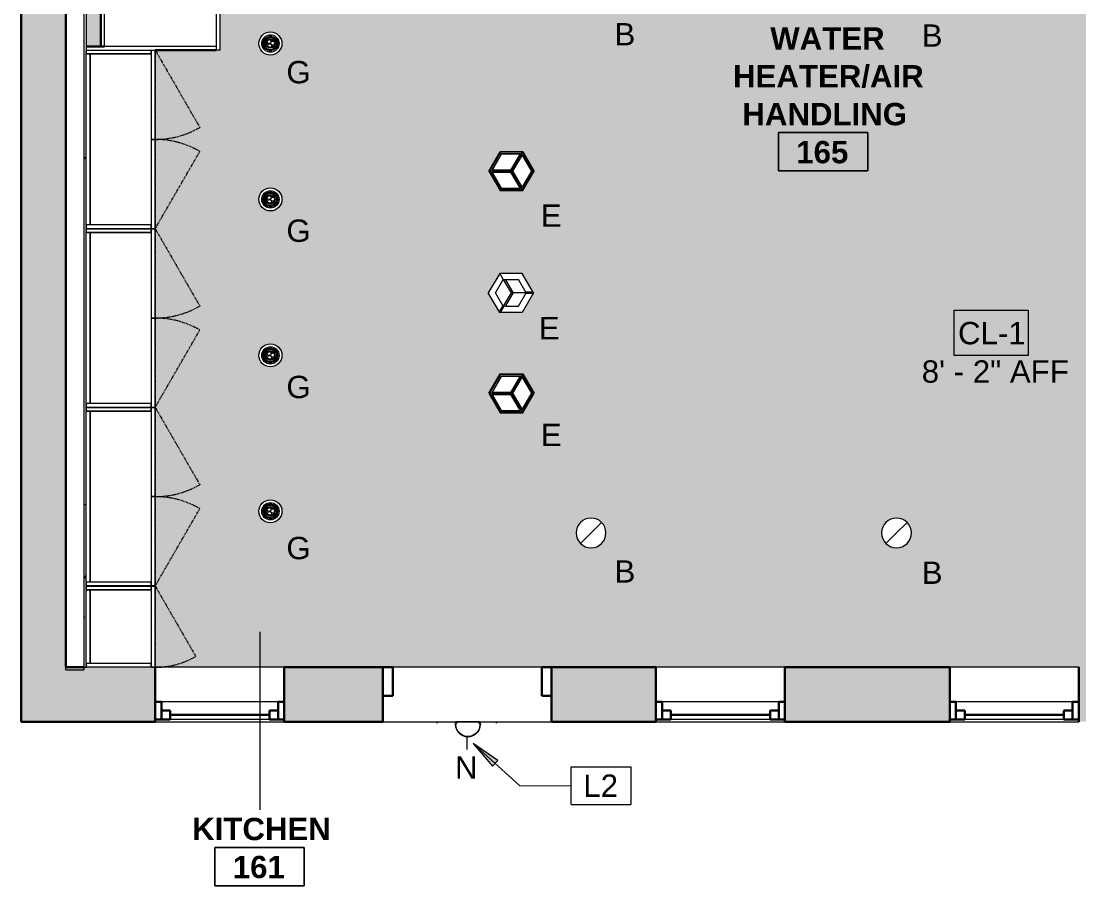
# Model space of a CAD drawing. Header units: inches. Extents: x -529 to 1063, y -2066 to -482.
# Drawn here: x -529.2 to -316.1, y -1958.6 to -1784.4 of the extents above; entities that cross this region are included whole.
import ezdxf

# ---------------------------------------------------------------- set-up
doc = ezdxf.new("R2010")
doc.units = ezdxf.units.IN
doc.header["$MEASUREMENT"] = 0
doc.linetypes.add('Dash', pattern=[0.25, 0.125, -0.125])
doc.linetypes.add('Hidden', pattern=[0.28125, 0.1875, -0.09375])
for name, color, linetype, lineweight in [('A-ANNO-KEYN', 231, 'Continuous', 9), ('A-AREA-IDEN', 2, 'Continuous', 9), ('A-CLNG', 13, 'Continuous', 18), ('A-CLNG-IDEN', 151, 'Continuous', 9), ('A-CLNG-PATT', 13, 'Continuous', 18), ('A-DOOR', 31, 'Continuous', 18), ('A-DOOR-FRAM', 31, 'Continuous', 30), ('A-GLAZ', 151, 'Continuous', 18), ('A-WALL', 113, 'Continuous', 18), ('A-WALL-PATT', 111, 'Continuous', 18), ('E-LITE-EQPM', 33, 'Continuous', 9), ('E-LITE-EQPM-IDEN', 33, 'Continuous', 9), ('I-WALL', 2, 'Continuous', 18), ('Q-CASE', 31, 'Continuous', 9), ('Q-CASE-HDLN', 31, 'Dash', 9)]:
    doc.layers.add(name, color=color, linetype=linetype, lineweight=lineweight)
doc.styles.add('Arial', font='arial.ttf', dxfattribs={"height": 4.5})
doc.styles.add('Swis721 Lt BT', font='swissl.ttf', dxfattribs={"height": 4.5})
doc.styles.add('Swis721 Lt BT_B', font='', dxfattribs={"height": 4.5})
doc.styles.get('Swis721 Lt BT_B').set_extended_font_data('Swis721 Lt BT', bold=True)
pattern_1 = [(0, (0, 0), (15.36, 3.84), [0.634, -10.886, 0.634, -10.886, -61.44]), (0, (0, 0), (15.36, 3.84), [-23.04, 0.634, -22.406, 0.634, -10.886, -26.88]), (0, (0, 0), (15.36, 3.84), [-57.6, 0.634, -7.046, 0.634, -18.566]), (120, (5.76, 1.92), (-11.0055376, 11.38215), [0.634, -10.886, 0.634, -10.886, -61.44]), (120, (5.76, 1.92), (-11.0055376, 11.38215), [-23.04, 0.634, -22.406, 0.634, -10.886, -26.88]), (120, (5.76, 1.92), (-11.0055376, 11.38215), [-57.6, 0.634, -7.046, 0.634, -18.566]), (240, (7.68, 9.6), (-4.3544624, -15.22215), [0.634, -10.886, 0.634, -10.886, -61.44]), (240, (7.68, 9.6), (-4.3544624, -15.22215), [-23.04, 0.634, -22.406, 0.634, -10.886, -26.88]), (240, (7.68, 9.6), (-4.3544624, -15.22215), [-57.6, 0.634, -7.046, 0.634, -18.566])]

# ---------------------------------------------------------------- blocks, each defined once
blk = doc.blocks.new('Single Flush - D1 2_6_ X 8_ - NOT FR-6102308-1ST FLOOR - RCP')
at = {"layer": 'A-DOOR-FRAM', "color": 8}
for p, q in [((-17, 0.25), (-17, -5.5)), ((-17, 0.25), (-15, 0.25)), ((-15, 0.25), (-15, -5.5)), ((15.000004, 0.25), (15.000004, -5.5)), ((15.000004, 0.25), (17.000004, 0.25)), ((17.000004, 0.25), (17.000004, -5.5)), ((-17, -5.5), (-15, -5.5)), ((15.000004, -5.5), (17.000004, -5.5))]:
    blk.add_line(p, q, dxfattribs=at)
blk = doc.blocks.new('Window-Double-Hung - 26_ x 56_-5128661-1ST FLOOR - RCP')
at = {"layer": 'A-GLAZ', "color": 8, "lineweight": 30}
for p, q in [((-13, 5.5), (-13, -5.5)), ((-13, 5), (-10, 5)), ((-11.75, 5), (-11.75, 1.5)), ((-10, 5), (-10, 3.25)), ((10, 5), (13, 5)), ((10, 5), (10, 3.25)), ((11.75, 5), (11.75, 1.5)), ((13, -5.5), (13, 5.5)), ((-11.75, 3.25), (-10, 3.25)), ((-10, 4.125), (10, 4.125)), ((11.75, 3.25), (10, 3.25)), ((-13, 1.5), (-11.75, 1.5)), ((11.75, 1.5), (13, 1.5))]:
    blk.add_line(p, q, dxfattribs=at)
at = {"layer": 'A-GLAZ'}
for p, q in [((13, 5.5), (-13, 5.5)), ((-13, -5.5), (13, -5.5))]:
    blk.add_line(p, q, dxfattribs=at)
at = {"layer": 'A-GLAZ', "lineweight": 9}
for p, q in [((-10, 5), (10, 5)), ((-11.75, 1.5), (11.75, 1.5))]:
    blk.add_line(p, q, dxfattribs=at)
blk = doc.blocks.new('VISA-CP5732-PETAL - CP5732-L30K-L-5406295-1ST FLOOR - RCP')
at = {"layer": 'E-LITE-EQPM'}
for p, q in [((-4.55, -0.82), (-2.26, 3.11)), ((-4.38, -0.82), (-2.17, 2.97)), ((-1.99, 2.69), (-3.91, -0.61)), ((-3.91, -0.61), (-1.99, 2.69)), ((-2.26, 3.11), (2.27, 3.11)), ((-2.26, 3.11), (-2.17, 2.97)), ((-2.17, 2.97), (2.23, 2.97)), ((1.8, 2.69), (-1.99, 2.69)), ((-1.99, 2.69), (1.8, 2.69)), ((-0.12, -0.61), (1.8, 2.69)), ((1.8, 2.69), (-0.12, -0.61)), ((2.23, 2.97), (0.03, -0.82)), ((2.15, 2.47), (0.23, -0.82)), ((0.23, -0.82), (2.15, 2.47)), ((4.07, -0.83), (2.15, 2.47)), ((2.15, 2.47), (4.07, -0.83)), ((2.23, 2.97), (4.44, -0.83)), ((2.27, 3.11), (4.56, -0.83)), ((-4.55, -0.82), (-2.26, -4.76)), ((0.03, -0.82), (-4.38, -0.82)), ((-4.38, -0.82), (-2.17, -4.62)), ((-3.91, -0.61), (-0.12, -0.61)), ((-0.12, -0.61), (-3.91, -0.61)), ((-0.12, -1), (-3.91, -1)), ((-3.91, -1), (-1.99, -4.3)), ((-1.99, -4.3), (-3.91, -1)), ((-3.91, -1), (-0.12, -1)), ((1.8, -4.3), (-0.12, -1)), ((-0.12, -1), (1.8, -4.3)), ((0.03, -0.82), (2.23, -4.62)), ((0.23, -0.82), (2.15, -4.12)), ((2.15, -4.12), (0.23, -0.82)), ((2.15, -4.12), (4.07, -0.83)), ((4.07, -0.83), (2.15, -4.12)), ((4.44, -0.83), (2.23, -4.62)), ((2.27, -4.76), (4.56, -0.83)), ((4.56, -0.83), (4.44, -0.83)), ((-2.17, -4.62), (-2.26, -4.76)), ((-2.26, -4.76), (2.27, -4.76)), ((2.23, -4.62), (-2.17, -4.62)), ((-1.99, -4.3), (1.8, -4.3)), ((1.8, -4.3), (-1.99, -4.3))]:
    blk.add_line(p, q, dxfattribs=at)
blk = doc.blocks.new('VISA-CP5730-PETAL - CP5730-L30K-L-5435345-1ST FLOOR - RCP')
at = {"layer": 'E-LITE-EQPM'}
for p, q in [((-2.38, 3.09), (-4.67, -0.84)), ((-2.38, 3.09), (-2.46, 2.95)), ((-1.73, 1.69), (-2.46, 2.95)), ((2.14, 3.09), (-2.38, 3.09)), ((-2.38, 3.09), (-1.65, 1.83)), ((-2.27, 3.09), (-2.38, 3.09)), ((-2.38, 3.09), (-1.65, 1.83)), ((-1.53, 1.83), (-2.27, 3.09)), ((4.43, -0.84), (2.14, 3.09)), ((-1.65, 1.83), (-3.2, -0.84)), ((-0.09, -0.84), (-1.65, 1.83)), ((-1.23, 1.83), (-1.65, 1.83)), ((0.33, -0.84), (-1.23, 1.83)), ((-1.23, 1.83), (1.39, 1.83)), ((-1.23, 1.83), (0.33, -0.84)), ((1.39, 1.83), (2.94, -0.84)), ((-2.38, -4.77), (-4.67, -0.84)), ((-3.2, -0.84), (-1.65, -3.51)), ((-1.65, -3.51), (-0.09, -0.84)), ((-1.23, -3.51), (0.33, -0.84)), ((0.33, -0.84), (-1.23, -3.51)), ((0.33, -0.84), (-0.09, -0.84)), ((2.94, -0.84), (0.33, -0.84)), ((2.94, -0.84), (1.39, -3.51)), ((4.43, -0.84), (2.14, -4.77)), ((4.35, -0.7), (2.86, -0.7)), ((4.35, -0.98), (2.86, -0.98)), ((2.94, -0.84), (4.43, -0.84)), ((2.94, -0.84), (4.43, -0.84)), ((4.43, -0.84), (4.35, -0.7)), ((4.43, -0.84), (4.35, -0.98)), ((-2.38, -4.77), (-1.65, -3.51)), ((-1.65, -3.51), (-1.23, -3.51)), ((-1.23, -3.51), (1.39, -3.51)), ((2.14, -4.77), (-2.38, -4.77))]:
    blk.add_line(p, q, dxfattribs=at)
blk = doc.blocks.new('Lighting_Ceiling-Mounted_Lucent_Axis_Mini_NorthAmerica - Not A Type - Load Type Catalog-5458882-1ST FLOOR - RCP')
at = {"layer": 'E-LITE-EQPM'}
for p, q in [((-1.26, 0.2), (-1.4, 0.2)), ((-1.26, 0.2), (-1.26, 0)), ((-0.18, 1.7), (-0.18, 1.48)), ((-0.18, 1.48), (0, 1.48)), ((0, 1.48), (0.18, 1.48)), ((0.18, 1.48), (0.18, 1.7)), ((1.4, 0.2), (1.26, 0.2)), ((1.26, 0.2), (1.26, 0)), ((-1.4, -0.2), (-1.26, -0.2)), ((-1.26, 0), (-1.26, -0.2)), ((-0.18, -1.48), (-0.18, -1.7)), ((-0.18, -1.48), (0, -1.48)), ((0, -1.48), (0.18, -1.48)), ((0.18, -1.7), (0.18, -1.48)), ((1.26, 0), (1.26, -0.2)), ((1.26, -0.2), (1.4, -0.2))]:
    blk.add_line(p, q, dxfattribs=at)
for centre, radius, start, end in [((0, 0), 2.32, 0, 180), ((0, 0), 1.75, 0, 180), ((0, 0), 1.48, 90, 270), ((0, 0), 1.4, 90, 270), ((0, 0), 1.26, 360, 180), ((0, 0), 0.974, 0, 180), ((0, 0), 0.867, 360, 180), ((0, 0), 0.787, 360, 180), ((-0.3, -0.39), 0.414, 90, 160.7023), ((-0.19, 0.45), 0.414, 179.6013, 296.6854), ((-0.3, -0.39), 0.414, 44.5173, 90), ((-0.3, -0.39), 0.414, 62.5276, 90), ((-0.19, 0.45), 0.414, 260.7693, 268.6811), ((-0.19, 0.45), 0.414, 275.6626, 283.5173), ((-0.19, 0.45), 0.414, 290.5436, 298.6652), ((0, 0), 1.48, 270, 90), ((0, 0), 1.4, 270, 90), ((-0.19, 0.45), 0.414, 296.6854, 330), ((-0.19, 0.45), 0.414, 302.4618, 330), ((0.48, -0.06), 0.414, 64.3466, 210), ((-0.19, 0.45), 0.414, 330, 46.23), ((-0.19, 0.45), 0.414, 32.9706, 41.4132), ((0.48, -0.06), 0.414, 135, 150), ((-0.19, 0.45), 0.414, 330, 343.2568), ((-0.19, 0.45), 0.414, 18.579, 27.0199), ((-0.19, 0.45), 0.414, 345, 358.4479), ((-0.19, 0.45), 0.414, 4.0061, 12.7107), ((0, 0), 2.32, 180, 0), ((0, 0), 1.75, 180, 0), ((0, 0), 1.26, 180, 360), ((0, 0), 0.974, 180, 360), ((0, 0), 0.867, 180, 360), ((0, 0), 0.787, 180, 360), ((-0.3, -0.39), 0.414, 298.7443, 315.4827), ((-0.3, -0.39), 0.414, 45, 58.345), ((-0.3, -0.39), 0.414, 301.655, 315), ((-0.3, -0.39), 0.414, 315.4827, 44.5173), ((0.48, -0.06), 0.414, 210, 285)]:
    blk.add_arc(centre, radius, start, end, dxfattribs=at)
blk = doc.blocks.new('Lighting_Ceiling-Mounted_Lucent_Axis_Mini_NorthAmerica - Not A Type - Load Type Catalog-V1-1ST FLOOR - RCP')
at = {"layer": 'E-LITE-EQPM'}
for p, q in [((-1.26, 0.2), (-1.4, 0.2)), ((-1.26, 0.2), (-1.26, 0)), ((-0.18, 1.7), (-0.18, 1.48)), ((-0.18, 1.48), (0, 1.48)), ((0, 1.48), (0.18, 1.48)), ((0.18, 1.48), (0.18, 1.7)), ((1.4, 0.2), (1.26, 0.2)), ((1.26, 0.2), (1.26, 0)), ((-1.4, -0.2), (-1.26, -0.2)), ((-1.26, 0), (-1.26, -0.2)), ((-0.18, -1.48), (-0.18, -1.7)), ((-0.18, -1.48), (0, -1.48)), ((0, -1.48), (0.18, -1.48)), ((0.18, -1.7), (0.18, -1.48)), ((1.26, 0), (1.26, -0.2)), ((1.26, -0.2), (1.4, -0.2))]:
    blk.add_line(p, q, dxfattribs=at)
for centre, radius, start, end in [((0, 0), 2.32, 0, 180), ((0, 0), 1.75, 0, 180), ((0, 0), 1.48, 90, 270), ((0, 0), 1.4, 90, 270), ((0, 0), 1.26, 360, 180), ((0, 0), 0.974, 0, 180), ((0, 0), 0.867, 360, 180), ((0, 0), 0.787, 360, 180), ((-0.3, -0.39), 0.414, 90, 160.7023), ((-0.19, 0.45), 0.414, 179.6013, 296.6854), ((-0.3, -0.39), 0.414, 44.5173, 90), ((-0.3, -0.39), 0.414, 62.5276, 90), ((-0.19, 0.45), 0.414, 260.7693, 268.6811), ((-0.19, 0.45), 0.414, 275.6626, 283.5173), ((-0.19, 0.45), 0.414, 290.5436, 298.6652), ((0, 0), 1.48, 270, 90), ((0, 0), 1.4, 270, 90), ((-0.19, 0.45), 0.414, 296.6854, 330), ((-0.19, 0.45), 0.414, 302.4618, 330), ((0.48, -0.06), 0.414, 64.3466, 210), ((-0.19, 0.45), 0.414, 330, 46.23), ((-0.19, 0.45), 0.414, 32.9706, 41.4132), ((0.48, -0.06), 0.414, 135, 150), ((-0.19, 0.45), 0.414, 330, 343.2568), ((-0.19, 0.45), 0.414, 18.579, 27.0199), ((-0.19, 0.45), 0.414, 345, 358.4479), ((-0.19, 0.45), 0.414, 4.0061, 12.7107), ((0, 0), 2.32, 180, 0), ((0, 0), 1.75, 180, 0), ((0, 0), 1.26, 180, 360), ((0, 0), 0.974, 180, 360), ((0, 0), 0.867, 180, 360), ((0, 0), 0.787, 180, 360), ((-0.3, -0.39), 0.414, 300.3801, 315.4827), ((-0.3, -0.39), 0.414, 45, 58.345), ((-0.3, -0.39), 0.414, 301.655, 315), ((-0.3, -0.39), 0.414, 315.4827, 44.5173), ((0.48, -0.06), 0.414, 210, 285)]:
    blk.add_arc(centre, radius, start, end, dxfattribs=at)
blk = doc.blocks.new('Downlight - Recessed Can - 6_ Incandescent - 277V-5290754-1ST FLOOR - RCP')
at = {"layer": 'E-LITE-EQPM'}
for q in [(-2.12, -2.12), (2.12, 2.12)]:
    blk.add_line((0, 0), q, dxfattribs=at)
for start, end in [(360, 180), (0, 180), (180, 360), (180, 360)]:
    blk.add_arc((0, 0), 3, start, end, dxfattribs=at)
blk = doc.blocks.new('CW Cupbd Ohead - 23_5_h x 13 7_8_d - 2 Doors - 1 Shelf-5963659-1ST FLOOR - RCP')
at = {"layer": 'Q-CASE'}
for p, q in [((2.75, -2.36), (2, -2.36)), ((2, -15.45), (2, -2.36)), ((2.75, -15.45), (2.75, -2.36)), ((2.75, -3.11), (2.75, -2.36)), ((2.75, -2.36), (37.25, -2.36)), ((37.25, -3.11), (2.75, -3.11)), ((2.75, -15.45), (2.75, -3.11)), ((2.75, -3.11), (37.25, -3.11)), ((38, -2.36), (37.25, -2.36)), ((37.25, -15.45), (37.25, -2.36)), ((37.25, -2.36), (37.25, -3.11)), ((37.25, -3.11), (37.25, -15.45)), ((38, -2.36), (38, -15.45)), ((20, -15.45), (2, -15.45)), ((2, -16.24), (2, -15.45)), ((2, -15.45), (2.75, -15.45)), ((2, -16.24), (20, -16.24)), ((37.25, -15.45), (2.75, -15.45)), ((20, -16.24), (20, -15.45)), ((38, -15.45), (20, -15.45)), ((20, -15.45), (20, -16.24)), ((20, -16.24), (38, -16.24)), ((37.25, -15.45), (38, -15.45)), ((38, -15.45), (38, -16.24))]:
    blk.add_line(p, q, dxfattribs=at)
at = {"layer": 'Q-CASE', "linetype": 'Hidden'}
for p, q in [((2, -16.24), (17.58, -25.24)), ((38, -16.24), (22.41, -25.24))]:
    blk.add_line(p, q, dxfattribs=at)
for centre, start, end in [((2, -16.24), 330, 0.5), ((38, -16.24), 179.5, 210)]:
    blk.add_arc(centre, 18, start, end, dxfattribs=at)
at = {"layer": 'Q-CASE-HDLN'}
for p, q in [((2, -16.24), (2, -2.36)), ((2, -2.36), (38, -2.36)), ((38, -2.36), (38, -16.24)), ((38, -16.24), (2, -16.24))]:
    blk.add_line(p, q, dxfattribs=at)
blk = doc.blocks.new('CW Cupbd1 - Fridge 80_h x 24_d - 2 Doors 2-5962834-1ST FLOOR - RCP')
at = {"layer": 'Q-CASE', "lineweight": 30}
for p, q in [((2.75, -2.36), (2.75, -6.06)), ((34, -6.06), (34, -2.36)), ((34.75, -2.36), (34.75, -28.56)), ((2.75, -6.06), (2.75, -5.31)), ((2.75, -5.31), (34, -5.31)), ((34, -5.31), (34, -6.06)), ((2, -28.56), (2, -16.24))]:
    blk.add_line(p, q, dxfattribs=at)
at = {"layer": 'Q-CASE'}
for p, q in [((2.75, -28.56), (2.75, -6.06)), ((2.75, -6.06), (34, -6.06)), ((34, -6.06), (34, -28.56)), ((18.37, -28.56), (2, -28.56)), ((2, -29.31), (2, -28.56)), ((2, -29.31), (18.37, -29.31)), ((34, -28.56), (2.75, -28.56)), ((18.37, -29.31), (18.37, -28.56)), ((34.75, -28.56), (18.37, -28.56)), ((18.37, -28.56), (18.37, -29.31)), ((18.37, -29.31), (34.75, -29.31)), ((34.75, -28.56), (34.75, -29.31))]:
    blk.add_line(p, q, dxfattribs=at)
blk = doc.blocks.new('CW Cupbd Ohead - 23_5_h x 13 7_8_d - 1 Door - 1 Shelf-5965185-1ST FLOOR - RCP')
at = {"layer": 'Q-CASE'}
for p, q in [((2.75, -2.36), (2, -2.36)), ((2, -15.45), (2, -2.36)), ((2.75, -15.45), (2.75, -2.36)), ((2.75, -3.11), (2.75, -2.36)), ((2.75, -2.36), (17.62, -2.36)), ((17.62, -3.11), (2.75, -3.11)), ((2.75, -15.45), (2.75, -3.11)), ((2.75, -3.11), (17.62, -3.11)), ((18.37, -2.36), (17.62, -2.36)), ((17.62, -15.45), (17.62, -2.36)), ((17.62, -2.36), (17.62, -3.11)), ((17.62, -3.11), (17.62, -15.45)), ((18.37, -2.36), (18.37, -15.45)), ((18.37, -15.45), (2, -15.45)), ((2, -15.45), (2, -16.24)), ((2, -15.45), (2.75, -15.45)), ((2, -16.24), (18.37, -16.24)), ((17.62, -15.45), (2.75, -15.45)), ((17.62, -15.45), (18.37, -15.45)), ((18.37, -15.45), (18.37, -16.24))]:
    blk.add_line(p, q, dxfattribs=at)
at = {"layer": 'Q-CASE', "linetype": 'Hidden'}
blk.add_line((18.37, -16.24), (4.19, -24.42), dxfattribs=at)
blk.add_arc((18.37, -16.24), 16.38, 179.5, 210, dxfattribs=at)
at = {"layer": 'Q-CASE-HDLN'}
for p, q in [((2, -16.24), (2, -2.36)), ((2, -2.36), (18.37, -2.36)), ((18.37, -2.36), (18.37, -16.24)), ((18.37, -16.24), (2, -16.24))]:
    blk.add_line(p, q, dxfattribs=at)
blk = doc.blocks.new('spectrum-sconce_round - OUTSIDE 5_W x 4_D x 11_75_H 2-V6-1ST FLOOR - RCP')
at = {"layer": 'E-LITE-EQPM'}
for p, q in [((-4.07, 6.41), (-4.06, 6.41)), ((-4.07, 6.28), (-4.07, 6.41)), ((-4.07, 6.41), (-4.07, 6.28)), ((-4.06, 6.41), (-4.06, 6.28)), ((-4.03, 6.28), (-4.03, 6.41)), ((0.91, 6.41), (0.91, 6.28)), ((0.94, 6.28), (0.94, 6.41)), ((0.94, 6.41), (0.96, 6.41)), ((0.96, 6.28), (0.96, 6.41)), ((0.96, 6.41), (0.96, 6.28)), ((-7.43, 6.18), (-7.26, 6.1)), ((-4.07, 6.39), (-4.06, 6.39)), ((-4.07, 6.3), (-4.07, 6.39)), ((-4.07, 6.39), (-4.07, 6.3)), ((-4.07, 6.28), (-4.07, 5.91)), ((-4.06, 6.28), (-4.07, 6.28)), ((-4.06, 5.91), (-4.07, 5.91)), ((-4.06, 5.89), (-4.07, 5.89)), ((-4.06, 6.28), (-4.06, 5.97)), ((-4.06, 5.97), (-4.03, 5.97)), ((-4.06, 5.91), (-4.06, 5.97)), ((-4.06, 5.95), (-4.03, 5.95)), ((-3.81, 5.92), (-4.06, 5.92)), ((-4.06, 5.91), (-4.06, 5.92)), ((-4.06, 5.89), (-4.06, 5.91)), ((-4.06, 5.91), (-3.81, 5.91)), ((-4.06, 5.89), (-3.81, 5.89)), ((-4.03, 5.97), (-4.03, 6.28)), ((-4.03, 6.25), (-3.86, 6.25)), ((-3.86, 6.06), (-4.03, 6.06)), ((-3.86, 6.05), (-4.03, 6.05)), ((-3.81, 5.92), (-3.68, 5.92)), ((-3.68, 5.92), (-3.81, 5.92)), ((-3.81, 5.91), (-3.81, 5.92)), ((-3.68, 5.91), (-3.81, 5.91)), ((-3.81, 5.91), (-3.68, 5.91)), ((-3.81, 5.89), (-3.81, 5.91)), ((-3.81, 5.91), (-3.68, 5.91)), ((-3.68, 5.91), (-3.81, 5.91)), ((-3.68, 5.89), (-3.81, 5.89)), ((-3.81, 5.89), (-3.68, 5.89)), ((-3.68, 5.92), (-3.68, 5.91)), ((-3.68, 5.92), (-3.07, 5.92)), ((-3.07, 5.92), (-3.68, 5.92)), ((-3.68, 5.91), (-3.68, 5.89)), ((-3.07, 5.91), (-3.68, 5.91)), ((-3.68, 5.91), (-3.07, 5.91)), ((-3.68, 5.91), (-3.07, 5.91)), ((-3.07, 5.91), (-3.68, 5.91)), ((-3.07, 5.89), (-3.68, 5.89)), ((-3.68, 5.89), (-3.07, 5.89)), ((-0.05, 5.92), (-3.07, 5.92)), ((-3.07, 5.91), (-0.05, 5.91)), ((-3.07, 5.89), (-0.05, 5.89)), ((-0.05, 5.92), (0.57, 5.92)), ((0.57, 5.92), (-0.05, 5.92)), ((0.57, 5.91), (-0.05, 5.91)), ((-0.05, 5.91), (0.57, 5.91)), ((-0.05, 5.91), (0.57, 5.91)), ((0.57, 5.91), (-0.05, 5.91)), ((0.57, 5.89), (-0.05, 5.89)), ((-0.05, 5.89), (0.57, 5.89)), ((0.57, 5.91), (0.57, 5.92)), ((0.57, 5.92), (0.69, 5.92)), ((0.69, 5.92), (0.57, 5.92)), ((0.57, 5.89), (0.57, 5.91)), ((0.69, 5.91), (0.57, 5.91)), ((0.57, 5.91), (0.69, 5.91)), ((0.57, 5.91), (0.69, 5.91)), ((0.69, 5.91), (0.57, 5.91)), ((0.69, 5.89), (0.57, 5.89)), ((0.57, 5.89), (0.69, 5.89)), ((0.94, 5.92), (0.69, 5.92)), ((0.69, 5.91), (0.69, 5.92)), ((0.69, 5.89), (0.69, 5.91)), ((0.69, 5.91), (0.94, 5.91)), ((0.69, 5.89), (0.94, 5.89)), ((0.75, 6.25), (0.91, 6.25)), ((0.91, 6.06), (0.75, 6.06)), ((0.91, 6.05), (0.75, 6.05)), ((0.91, 6.28), (0.91, 5.97)), ((0.91, 5.97), (0.94, 5.97)), ((0.91, 5.95), (0.94, 5.95)), ((0.94, 6.39), (0.96, 6.39)), ((0.94, 5.97), (0.94, 6.28)), ((0.96, 6.28), (0.94, 6.28)), ((0.94, 5.97), (0.94, 5.91)), ((0.94, 5.91), (0.94, 5.92)), ((0.94, 5.89), (0.94, 5.91)), ((0.96, 5.91), (0.94, 5.91)), ((0.96, 5.89), (0.94, 5.89)), ((0.96, 6.3), (0.96, 6.39)), ((0.96, 6.39), (0.96, 6.3)), ((0.96, 5.91), (0.96, 6.28)), ((4.59, 6.1), (4.76, 6.18))]:
    blk.add_line(p, q, dxfattribs=at)
at = {"layer": 'E-LITE-EQPM', "flags": 128}
for points in [[(-1.56, 8.91), (-2.11, 8.84), (-2.64, 8.66), (-3.12, 8.36), (-3.51, 7.97), (-3.81, 7.49), (-4, 6.96), (-4.06, 6.41)], [(-4.03, 6.41), (-3.95, 7), (-3.74, 7.55), (-3.41, 8.04), (-2.96, 8.44), (-2.43, 8.71), (-1.86, 8.86), (-1.26, 8.86), (-0.68, 8.71), (-0.16, 8.44), (0.29, 8.04), (0.63, 7.55), (0.84, 7), (0.91, 6.41)], [(-3.95, 6.98), (-3.74, 7.54), (-3.41, 8.03), (-2.96, 8.42), (-2.43, 8.7), (-1.86, 8.84), (-1.26, 8.84), (-0.68, 8.7), (-0.16, 8.42), (0.29, 8.03), (0.63, 7.54), (0.84, 6.98)], [(0.94, 6.41), (0.88, 6.96), (0.69, 7.49), (0.4, 7.97), (0, 8.36), (-0.47, 8.66), (-1, 8.84), (-1.56, 8.91)]]:
    blk.add_lwpolyline(points, dxfattribs=at)
at = {"layer": 'E-LITE-EQPM'}
for centre, start, end in [((-3.87, 6.16), 276.1329, 83.8671), ((-3.87, 6.16), 69.8893, 83.8671), ((-3.87, 6.14), 276.1329, 13.9779), ((-3.87, 6.14), 276.1329, 290.1107), ((-3.87, 6.16), 346.0221, 41.9336), ((-3.87, 6.14), 346.0221, 13.9779), ((0.76, 6.16), 96.1329, 263.8671), ((0.76, 6.16), 166.0221, 207.9557), ((0.76, 6.14), 166.0221, 207.9557), ((0.76, 6.14), 166.0221, 263.8671), ((0.76, 6.16), 124.0886, 152.0443)]:
    blk.add_arc(centre, 0.0943, start, end, dxfattribs=at)
blk = doc.blocks.new('Room Tag - Room Name and Number-3379422-1ST FLOOR - RCP')
at = {"layer": 'A-AREA-IDEN'}
for p, q in [((-0.1881, -0.1636), (-0.1881, -0.0018)), ((-0.1881, -0.0018), (0.1869, -0.0018)), ((0.1869, -0.0018), (-0.1881, -0.0018)), ((-0.1881, -0.0018), (-0.1881, -0.1636)), ((0.1869, -0.0018), (0.1869, -0.1636)), ((0.1869, -0.1636), (0.1869, -0.0018)), ((0.1869, -0.1636), (-0.1881, -0.1636)), ((-0.1881, -0.1636), (0.1869, -0.1636))]:
    blk.add_line(p, q, dxfattribs=at)
blk = doc.blocks.new('Keynote Tag - Keynote Number - Boxed-135510-1ST FLOOR - RCP')
at = {"layer": 'A-ANNO-KEYN'}
for p, q in [((-0.125, -0.0792), (-0.125, 0.0781)), ((-0.125, 0.0781), (0.125, 0.0781)), ((0.125, 0.0781), (0.125, -0.0792)), ((-0.125, -0.0792), (0.125, -0.0792))]:
    blk.add_line(p, q, dxfattribs=at)

msp = doc.modelspace()

# ---------------------------------------------------------------- hatches: boundary and pattern name
at = {"layer": 'A-ANNO-KEYN'}
msp.add_hatch(color=256, dxfattribs=at).paths.add_polyline_path([(-438.13, -1929.93), (-434.22, -1934.55), (-433.16, -1933.38)], flags=0)
at = {"layer": 'A-CLNG-PATT'}
h = msp.add_hatch(dxfattribs=at)
h.set_pattern_fill('FP_3', color=256, style=0, pattern_type=2)
h.set_pattern_definition(pattern_1)
h.paths.add_polyline_path([(-316.08, -1914.58), (-306.63, -1914.58), (-306.63, -1907.52), (-194.53, -1907.52), (-194.53, -1740.2), (-266.36, -1740.2), (-266.36, -1757.44), (-390.28, -1757.44), (-390.28, -1643.2), (-438.45, -1643.2), (-438.45, -1757.44), (-489.09, -1757.46), (-489.09, -1790.21), (-502.17, -1790.21), (-502.17, -1914.58), (-342.08, -1914.58)], flags=0)
h.paths.add_polyline_path([(-218.44, -1890.52), (-219.22, -1890.41), (-219.94, -1890.11), (-220.57, -1889.64), (-221.04, -1889.02), (-221.34, -1888.29), (-221.44, -1887.52), (-221.34, -1886.74), (-221.04, -1886.02), (-220.57, -1885.39), (-219.94, -1884.92), (-219.22, -1884.62), (-218.44, -1884.52), (-217.67, -1884.62), (-216.94, -1884.92), (-216.32, -1885.39), (-215.85, -1886.02), (-215.55, -1886.74), (-215.44, -1887.52), (-215.55, -1888.29), (-215.85, -1889.02), (-216.32, -1889.64), (-216.94, -1890.11), (-217.67, -1890.41)], flags=0)
h.paths.add_polyline_path([(-352.82, -1890.52), (-353.6, -1890.41), (-354.32, -1890.11), (-354.95, -1889.64), (-355.42, -1889.02), (-355.72, -1888.29), (-355.82, -1887.52), (-355.72, -1886.74), (-355.42, -1886.02), (-354.95, -1885.39), (-354.32, -1884.92), (-353.6, -1884.62), (-352.82, -1884.52), (-352.05, -1884.62), (-351.32, -1884.92), (-350.7, -1885.39), (-350.23, -1886.02), (-349.93, -1886.74), (-349.82, -1887.52), (-349.93, -1888.29), (-350.23, -1889.02), (-350.7, -1889.64), (-351.32, -1890.11), (-352.05, -1890.41)], flags=0)
h.paths.add_polyline_path([(-414.36, -1890.52), (-415.14, -1890.41), (-415.86, -1890.11), (-416.49, -1889.64), (-416.96, -1889.02), (-417.26, -1888.29), (-417.36, -1887.52), (-417.26, -1886.74), (-416.96, -1886.02), (-416.49, -1885.39), (-415.86, -1884.92), (-415.14, -1884.62), (-414.36, -1884.52), (-413.59, -1884.62), (-412.86, -1884.92), (-412.24, -1885.39), (-411.77, -1886.02), (-411.47, -1886.74), (-411.36, -1887.52), (-411.47, -1888.29), (-411.77, -1889.02), (-412.24, -1889.64), (-412.93, -1890.14), (-413.59, -1890.41)], flags=0)
h.paths.add_polyline_path([(-280.82, -1890.52), (-281.6, -1890.41), (-282.32, -1890.11), (-282.95, -1889.64), (-283.42, -1889.02), (-283.72, -1888.29), (-283.82, -1887.52), (-283.72, -1886.74), (-283.42, -1886.02), (-282.95, -1885.39), (-282.32, -1884.92), (-281.6, -1884.62), (-280.82, -1884.52), (-280.05, -1884.62), (-279.32, -1884.92), (-278.7, -1885.39), (-278.23, -1886.02), (-277.93, -1886.74), (-277.82, -1887.52), (-277.93, -1888.29), (-278.23, -1889.02), (-278.7, -1889.64), (-279.32, -1890.11), (-280.06, -1890.42)], flags=0)
h.paths.add_polyline_path([(-479.25, -1885.42), (-479.46, -1885.42), (-480.4, -1884.97), (-481.04, -1884.16), (-481.27, -1883.15), (-481.04, -1882.15), (-480.39, -1881.34), (-479.46, -1880.89), (-478.42, -1880.89), (-477.5, -1881.34), (-476.85, -1882.15), (-476.63, -1883.17), (-476.89, -1884.2), (-477.5, -1884.97), (-478.43, -1885.42), (-478.95, -1885.42)], flags=0)
h.paths.add_polyline_path([(-430.05, -1863.29), (-432.64, -1863.29), (-434.93, -1859.36), (-432.64, -1855.43), (-428.12, -1855.43), (-425.83, -1859.36), (-428.12, -1863.29), (-428.64, -1863.29)], flags=0)
h.paths.add_polyline_path([(-479.46, -1853.99), (-480.4, -1853.54), (-481.04, -1852.73), (-481.27, -1851.72), (-481.04, -1850.72), (-480.39, -1849.91), (-479.46, -1849.46), (-478.42, -1849.47), (-477.5, -1849.91), (-476.85, -1850.72), (-476.62, -1851.72), (-476.85, -1852.73), (-477.5, -1853.54), (-478.43, -1853.99), (-479.37, -1853.99)], flags=0)
h.paths.add_polyline_path([(-280.65, -1850.88), (-281, -1850.88), (-281, -1837.85), (-282.21, -1837.66), (-283.47, -1837.02), (-283.84, -1836.65), (-293.07, -1845.88), (-293.32, -1845.63), (-284.09, -1836.4), (-284.46, -1836.03), (-285.1, -1834.77), (-285.29, -1833.56), (-298.32, -1833.56), (-298.32, -1833.21), (-285.29, -1833.21), (-285.1, -1831.99), (-284.46, -1830.74), (-284.09, -1830.37), (-293.32, -1821.13), (-293.07, -1820.88), (-283.84, -1830.12), (-283.47, -1829.74), (-282.21, -1829.11), (-281, -1828.91), (-281, -1815.88), (-280.65, -1815.88), (-280.65, -1828.91), (-279.43, -1829.11), (-278.18, -1829.74), (-277.81, -1830.12), (-268.57, -1820.88), (-268.32, -1821.13), (-277.56, -1830.37), (-277.18, -1830.74), (-276.55, -1831.99), (-276.35, -1833.21), (-263.32, -1833.21), (-263.32, -1833.56), (-276.35, -1833.56), (-276.55, -1834.77), (-277.18, -1836.03), (-277.56, -1836.4), (-268.32, -1845.63), (-268.57, -1845.88), (-277.81, -1836.65), (-278.18, -1837.02), (-279.43, -1837.66), (-280.65, -1837.85), (-280.65, -1842.43)], flags=0)
h.paths.add_polyline_path([(-428.24, -1843.07), (-432.76, -1843.07), (-435.05, -1839.13), (-432.76, -1835.2), (-428.24, -1835.2), (-425.95, -1839.13), (-427.87, -1842.43)], flags=0)
h.paths.add_polyline_path([(-279.09, -1835.77), (-279.09, -1835.77), (-279.18, -1835.64)], flags=0)
h.paths.add_polyline_path([(-282.37, -1831.25), (-282.37, -1831.25), (-282.47, -1831.12)], flags=0)
h.paths.add_polyline_path([(-478.43, -1822.56), (-479.48, -1822.55), (-480.4, -1822.11), (-481.04, -1821.3), (-481.27, -1820.27), (-481.04, -1819.29), (-480.39, -1818.48), (-479.46, -1818.03), (-478.42, -1818.04), (-477.5, -1818.48), (-476.85, -1819.29), (-476.62, -1820.29), (-476.85, -1821.3), (-477.5, -1822.11), (-478.42, -1822.55)], flags=0)
h.paths.add_polyline_path([(-428.12, -1818.53), (-432.64, -1818.53), (-434.93, -1814.59), (-432.64, -1810.66), (-428.12, -1810.66), (-425.83, -1814.59), (-428.03, -1818.39)], flags=0)
h.paths.add_polyline_path([(-478.94, -1791.13), (-479.48, -1791.12), (-480.4, -1790.68), (-481.04, -1789.87), (-481.27, -1788.87), (-481.04, -1787.86), (-480.4, -1787.05), (-479.46, -1786.6), (-478.43, -1786.6), (-477.5, -1787.05), (-476.85, -1787.86), (-476.62, -1788.87), (-476.85, -1789.87), (-477.5, -1790.68), (-478.43, -1791.13)], flags=0)
h.paths.add_polyline_path([(-513.09, -1789.46), (-513.09, -1758.21), (-516.05, -1758.21), (-516.05, -1789.46), (-515.3, -1789.46)], flags=0)
h.paths.add_polyline_path([(-414.36, -1782.25), (-415.14, -1782.15), (-415.86, -1781.85), (-416.49, -1781.37), (-416.96, -1780.75), (-417.26, -1780.03), (-417.36, -1779.25), (-417.26, -1778.47), (-416.96, -1777.75), (-416.49, -1777.13), (-415.86, -1776.65), (-415.14, -1776.35), (-414.36, -1776.25), (-413.59, -1776.35), (-412.86, -1776.65), (-412.24, -1777.13), (-411.77, -1777.75), (-411.47, -1778.47), (-411.36, -1779.25), (-411.47, -1780.03), (-411.77, -1780.75), (-412.24, -1781.37), (-412.93, -1781.88), (-413.59, -1782.15)], flags=0)
h.paths.add_polyline_path([(-352.82, -1782.25), (-353.6, -1782.15), (-354.32, -1781.85), (-354.95, -1781.37), (-355.42, -1780.75), (-355.72, -1780.03), (-355.82, -1779.25), (-355.72, -1778.47), (-355.42, -1777.75), (-354.95, -1777.13), (-354.32, -1776.65), (-353.6, -1776.35), (-352.82, -1776.25), (-352.05, -1776.35), (-351.32, -1776.65), (-350.7, -1777.13), (-350.23, -1777.75), (-349.93, -1778.47), (-349.82, -1779.25), (-349.93, -1780.03), (-350.23, -1780.75), (-350.7, -1781.37), (-351.32, -1781.85), (-352.05, -1782.15)], flags=0)
h.paths.add_polyline_path([(-280.82, -1782.25), (-281.6, -1782.15), (-282.32, -1781.85), (-282.95, -1781.37), (-283.42, -1780.75), (-283.72, -1780.03), (-283.82, -1779.25), (-283.72, -1778.47), (-283.42, -1777.75), (-282.95, -1777.13), (-282.32, -1776.65), (-281.6, -1776.35), (-280.82, -1776.25), (-280.05, -1776.35), (-279.32, -1776.65), (-278.7, -1777.13), (-278.23, -1777.75), (-277.93, -1778.47), (-277.82, -1779.25), (-277.93, -1780.03), (-278.23, -1780.75), (-278.7, -1781.37), (-279.32, -1781.85), (-280.06, -1782.15)], flags=0)
h.paths.add_polyline_path([(-218.44, -1782.25), (-219.22, -1782.15), (-219.94, -1781.85), (-220.57, -1781.37), (-221.04, -1780.75), (-221.34, -1780.03), (-221.44, -1779.25), (-221.34, -1778.47), (-221.04, -1777.75), (-220.57, -1777.13), (-219.94, -1776.65), (-219.22, -1776.35), (-218.44, -1776.25), (-217.67, -1776.35), (-216.94, -1776.65), (-216.32, -1777.13), (-215.85, -1777.75), (-215.55, -1778.47), (-215.44, -1779.25), (-215.55, -1780.03), (-215.85, -1780.75), (-216.32, -1781.37), (-216.94, -1781.85), (-217.67, -1782.15)], flags=0)
h.paths.add_polyline_path([(-414.36, -1731.88), (-415.14, -1731.78), (-415.86, -1731.48), (-416.49, -1731), (-416.96, -1730.38), (-417.26, -1729.65), (-417.36, -1728.88), (-417.26, -1728.1), (-416.96, -1727.38), (-416.49, -1726.76), (-415.86, -1726.28), (-415.14, -1725.98), (-414.36, -1725.88), (-413.59, -1725.98), (-412.86, -1726.28), (-412.24, -1726.76), (-411.77, -1727.38), (-411.47, -1728.1), (-411.36, -1728.88), (-411.47, -1729.65), (-411.77, -1730.38), (-412.24, -1731), (-412.86, -1731.48), (-413.59, -1731.78)], flags=0)
h.paths.add_polyline_path([(-414.36, -1674.76), (-415.14, -1674.66), (-415.86, -1674.36), (-416.49, -1673.88), (-416.96, -1673.26), (-417.26, -1672.54), (-417.36, -1671.76), (-417.26, -1670.99), (-416.96, -1670.26), (-416.49, -1669.64), (-415.86, -1669.16), (-415.14, -1668.86), (-414.36, -1668.76), (-413.59, -1668.86), (-412.86, -1669.16), (-412.24, -1669.64), (-411.77, -1670.26), (-411.47, -1670.99), (-411.36, -1671.76), (-411.47, -1672.54), (-411.77, -1673.26), (-412.24, -1673.88), (-412.86, -1674.36), (-413.59, -1674.66)], flags=0)
at = {"layer": 'A-WALL-PATT', "lineweight": 9}
msp.add_hatch(color=7, dxfattribs=at).paths.add_polyline_path([(-529.17, -1925.58), (-520.17, -1925.58), (-520.17, -1746.44), (-529.17, -1746.44), (-529.17, -1893.75)], flags=0)
h = msp.add_hatch(dxfattribs=at)
h.set_pattern_fill('FP_1', color=256, style=0, pattern_type=2)
h.set_pattern_definition(pattern_1)
h.paths.add_polyline_path([(-516.05, -1914.58), (-516.05, -1757.44), (-516.55, -1757.44), (-516.55, -1914.58)], flags=0)
h = msp.add_hatch(color=7, dxfattribs=at)
h.paths.add_polyline_path([(-284.58, -1925.58), (-284.58, -1914.58), (-316.08, -1914.58), (-316.08, -1925.58)], flags=0)
h.paths.add_polyline_path([(-422.3, -1925.58), (-401.3, -1925.58), (-401.3, -1914.58), (-422.3, -1914.58)], flags=0)
h.paths.add_polyline_path([(-342.08, -1925.58), (-342.08, -1914.58), (-375.3, -1914.58), (-375.3, -1925.58)], flags=0)
h.paths.add_polyline_path([(-456.3, -1925.58), (-456.3, -1914.58), (-476.17, -1914.58), (-476.17, -1925.58)], flags=0)
h.paths.add_polyline_path([(-520.17, -1925.58), (-502.17, -1925.58), (-502.17, -1914.58), (-520.17, -1914.58), (-520.17, -1915.08)], flags=0)

# ---------------------------------------------------------------- linework, layer by layer
at = {"layer": 'A-ANNO-KEYN'}
for p, q in [((-438.13, -1929.93), (-434.22, -1934.55)), ((-433.16, -1933.38), (-438.13, -1929.93)), ((-438.13, -1929.93), (-428.79, -1938.42)), ((-434.22, -1934.55), (-433.16, -1933.38)), ((-428.79, -1938.42), (-418.33, -1938.45))]:
    msp.add_line(p, q, dxfattribs=at)
at = {"layer": 'A-AREA-IDEN'}
msp.add_line((-481.1, -1907.46), (-481.09, -1943.3), dxfattribs=at)
at = {"layer": 'A-CLNG'}
for centre, start, end in [((-414.36, -1887.52), 0, 180), ((-352.82, -1887.52), 0, 180), ((-414.36, -1887.52), 180, 0), ((-352.82, -1887.52), 180, 0)]:
    msp.add_arc(centre, 3, start, end, dxfattribs=at)
at = {"layer": 'A-CLNG-IDEN', "flags": 128}
msp.add_lwpolyline([(-341.17, -1842.62), (-326.29, -1842.62), (-326.29, -1851.75), (-341.17, -1851.75)], close=True, dxfattribs=at)
at = {"layer": 'A-WALL', "color": 8, "lineweight": 30}
for p, q in [((-529.17, -1925.58), (-529.17, -1746.44)), ((-520.17, -1757.44), (-520.17, -1914.58)), ((-520.17, -1914.58), (-516.55, -1914.58)), ((-476.17, -1914.58), (-456.3, -1914.58)), ((-456.3, -1914.58), (-456.3, -1925.58)), ((-422.3, -1925.58), (-422.3, -1914.58)), ((-422.3, -1914.58), (-401.3, -1914.58)), ((-375.3, -1914.58), (-342.08, -1914.58)), ((-502.17, -1925.58), (-529.17, -1925.58)), ((-456.3, -1925.58), (-476.17, -1925.58)), ((-401.3, -1925.58), (-422.3, -1925.58)), ((-342.08, -1925.58), (-375.3, -1925.58))]:
    msp.add_line(p, q, dxfattribs=at)
at = {"layer": 'A-WALL'}
for p, q in [((-516.55, -1756.94), (-516.55, -1915.08)), ((-520.17, -1915.08), (-520.17, -1914.58))]:
    msp.add_line(p, q, dxfattribs=at)
at = {"layer": 'A-WALL', "color": 55}
msp.add_line((-516.55, -1914.58), (-516.05, -1914.58), dxfattribs=at)
at = {"layer": 'A-WALL', "lineweight": 9}
for p, q in [((-422.3, -1914.58), (-456.3, -1914.58)), ((-456.3, -1925.58), (-441.69, -1925.58)), ((-441.42, -1925.58), (-440.68, -1925.58)), ((-437.66, -1925.58), (-436.92, -1925.58)), ((-436.66, -1925.58), (-422.3, -1925.58))]:
    msp.add_line(p, q, dxfattribs=at)
at = {"layer": 'E-LITE-EQPM-IDEN'}
msp.add_line((-439.39, -1928.58), (-439.39, -1931.17), dxfattribs=at)
at = {"layer": 'I-WALL'}
msp.add_line((-516.05, -1757.44), (-516.05, -1790.21), dxfattribs=at)
at = {"layer": 'I-WALL', "lineweight": 9}
msp.add_line((-520.17, -1915.08), (-516.55, -1915.08), dxfattribs=at)

# ---------------------------------------------------------------- block references
at = {"layer": 'A-ANNO-KEYN', "xscale": 47.99999999999997, "yscale": 47.99999999999997, "zscale": 47.99999999999997}
msp.add_blockref('Keynote Tag - Keynote Number - Boxed-135510-1ST FLOOR - RCP', (-412.33, -1938.42), dxfattribs=at)
at = {"layer": 'A-AREA-IDEN', "xscale": 47.99999999999997, "yscale": 47.99999999999997, "zscale": 47.99999999999997}
for p in [(-367.56, -1806.71), (-481.1, -1950.79)]:
    msp.add_blockref('Room Tag - Room Name and Number-3379422-1ST FLOOR - RCP', p, dxfattribs=at)
at = {"layer": 'A-DOOR', "rotation": 180}
msp.add_blockref('Single Flush - D1 2_6_ X 8_ - NOT FR-6102308-1ST FLOOR - RCP', (-439.3, -1920.08), dxfattribs=at)
at = {"layer": 'A-GLAZ', "rotation": 180}
for p in [(-489.17, -1920.08), (-388.3, -1920.08), (-329.08, -1920.08)]:
    msp.add_blockref('Window-Double-Hung - 26_ x 56_-5128661-1ST FLOOR - RCP', p, dxfattribs=at)
at = {"layer": 'E-LITE-EQPM', "extrusion": (0, 0, -1), "rotation": 180}
for name, p in [('Lighting_Ceiling-Mounted_Lucent_Axis_Mini_NorthAmerica - Not A Type - Load Type Catalog-5458882-1ST FLOOR - RCP', (478.95, -1788.87)), ('VISA-CP5732-PETAL - CP5732-L30K-L-5406295-1ST FLOOR - RCP', (430.38, -1815.42)), ('Lighting_Ceiling-Mounted_Lucent_Axis_Mini_NorthAmerica - Not A Type - Load Type Catalog-5458882-1ST FLOOR - RCP', (478.95, -1820.29)), ('VISA-CP5730-PETAL - CP5730-L30K-L-5435345-1ST FLOOR - RCP', (430.38, -1839.97)), ('Lighting_Ceiling-Mounted_Lucent_Axis_Mini_NorthAmerica - Not A Type - Load Type Catalog-V1-1ST FLOOR - RCP', (478.95, -1851.72)), ('VISA-CP5732-PETAL - CP5732-L30K-L-5406295-1ST FLOOR - RCP', (430.38, -1860.19)), ('Lighting_Ceiling-Mounted_Lucent_Axis_Mini_NorthAmerica - Not A Type - Load Type Catalog-5458882-1ST FLOOR - RCP', (478.95, -1883.15))]:
    msp.add_blockref(name, p, dxfattribs=at)
at = {"layer": 'E-LITE-EQPM'}
for p in [(-414.36, -1887.52), (-352.82, -1887.52)]:
    msp.add_blockref('Downlight - Recessed Can - 6_ Incandescent - 277V-5290754-1ST FLOOR - RCP', p, dxfattribs=at)
at = {"layer": 'E-LITE-EQPM', "rotation": 180}
msp.add_blockref('spectrum-sconce_round - OUTSIDE 5_W x 4_D x 11_75_H 2-V6-1ST FLOOR - RCP', (-440.73, -1919.68), dxfattribs=at)
at = {"layer": 'Q-CASE'}
for name, p, rotation in [('CW Cupbd1 - Fridge 80_h x 24_d - 2 Doors 2-5962834-1ST FLOOR - RCP', (-518.41, -1792.2), 89.99999999999973), ('CW Cupbd Ohead - 23_5_h x 13 7_8_d - 2 Doors - 1 Shelf-5963659-1ST FLOOR - RCP', (-518.41, -1828.2), 89.99999999999973), ('CW Cupbd Ohead - 23_5_h x 13 7_8_d - 2 Doors - 1 Shelf-5963659-1ST FLOOR - RCP', (-518.41, -1864.2), 89.99999999999973), ('CW Cupbd Ohead - 23_5_h x 13 7_8_d - 2 Doors - 1 Shelf-5963659-1ST FLOOR - RCP', (-518.41, -1900.2), 89.99999999999973), ('CW Cupbd Ohead - 23_5_h x 13 7_8_d - 1 Door - 1 Shelf-5965185-1ST FLOOR - RCP', (-518.41, -1916.58), 89.99999999999972)]:
    msp.add_blockref(name, p, dxfattribs=dict(at, rotation=rotation))

# ---------------------------------------------------------------- texts
at = {"layer": 'A-ANNO-KEYN', "insert": (-415.91, -1936.2), "char_height": 4.5, "width": 8.484, "attachment_point": 1, "style": 'Arial'}
msp.add_mtext('L2', dxfattribs=at)
at = {"layer": 'A-AREA-IDEN', "char_height": 4.5, "attachment_point": 1, "style": 'Swis721 Lt BT_B'}
for s, insert, width in [('WATER', (-378.25, -1785.6), 25.9065), ('HEATER/AIR', (-385.75, -1793.23), 43.935), ('HANDLING', (-383.87, -1800.85), 39.39), ('165', (-373.01, -1808.51), 12.726), ('KITCHEN', (-494.72, -1944.93), 32.8755), ('161', (-486.55, -1952.59), 12.726)]:
    msp.add_mtext(s, dxfattribs=dict(at, insert=insert, width=width))
at = {"layer": 'A-CLNG-IDEN', "char_height": 4.5, "attachment_point": 1, "style": 'Swis721 Lt BT'}
for s, insert, width in [('CL-1', (-340.42, -1844.99), 16.059), ('8\' - 2" AFF', (-347.73, -1852.73), 33.7845)]:
    msp.add_mtext(s, dxfattribs=dict(at, insert=insert, width=width))
at = {"layer": 'E-LITE-EQPM-IDEN', "char_height": 4.5, "attachment_point": 1, "style": 'Arial'}
for s, insert, width in [('B', (-409.63, -1784.75), 5.151), ('B', (-347.73, -1785.02), 5.151), ('G', (-475.73, -1792.4), 6.06), ('E', (-424.49, -1821.31), 5.151), ('G', (-475.73, -1824.35), 6.06), ('E', (-424.87, -1843.99), 5.151), ('G', (-475.73, -1855.84), 6.06), ('E', (-424.49, -1865.52), 5.151), ('G', (-475.73, -1888.31), 6.06), ('B', (-409.63, -1893.02), 5.151), ('B', (-347.73, -1893.28), 5.151), ('N', (-441.77, -1932.54), 5.6055)]:
    msp.add_mtext(s, dxfattribs=dict(at, insert=insert, width=width))

doc.saveas('drawing.dxf')
